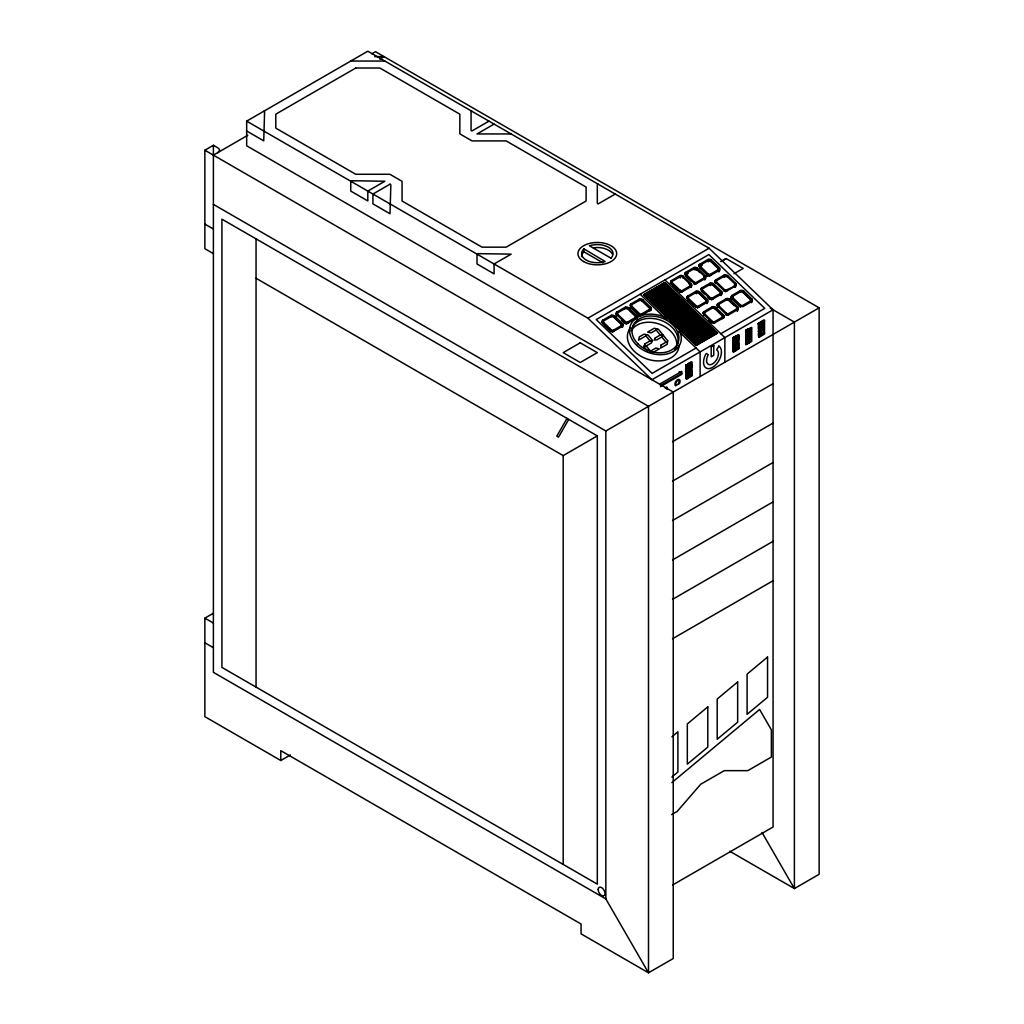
<?xml version="1.0" encoding="UTF-8"?>
<svg xmlns="http://www.w3.org/2000/svg" width="1024" height="1024" viewBox="0 0 1024 1024"><rect width="100%" height="100%" fill="white"/><g stroke="black" fill="none" stroke-linecap="round" stroke-linejoin="round"><path stroke-width="1.5" d="M686.259 376.256L686.259 365.325L686.259 376.256L687.987 375.45L687.834 364.416L687.987 375.45M690.483 364.442L691.341 364.659L690.483 364.442L690.458 362.65L686.157 365.133L686.49 376.23L685.747 375.962L686.49 376.23M688.307 366.874L688.307 366.451A2.253 1.203 -3.7 0 0 690.061 367.718L690.867 366.95L687.027 365.069M733.184 349.171L733.184 338.24L733.184 349.171L734.912 348.352L734.758 337.331L734.912 348.352M735.642 339.686A1.51 0.806 -3.7 0 0 737.357 340.403L737.357 345.203A2.33 1.242 -3.7 0 1 735.731 345.088M733.414 349.146L732.672 348.877L733.414 349.146L733.056 338.074L737.382 335.552L737.357 339.162A2.33 1.242 -3.7 0 1 735.731 339.034M734.81 342.17A2.317 1.434 4 0 0 737.357 343.398L737.792 339.853L735.232 338.586M737.792 336.934L737.408 337.357A2.317 1.434 4 0 1 735.002 336.461M748.032 328.96C751.014 329.152 743.77 330.24 746.56 331.187L745.984 341.786L747.712 340.966L747.558 329.946L747.712 340.966M748.531 337.69A2.33 1.242 -3.7 0 0 750.157 337.818C749.235 333.619 752.998 331.981 747.648 331.418M750.208 329.971C748.518 326.093 753.664 329.126 750.208 328.294M758.784 334.4L758.784 323.456L758.784 334.4L760.512 333.581L760.346 322.547L760.512 333.581M762.995 322.573C763.61 323.61 763.302 319.078 762.816 320.87M760.435 326.925C764.083 332.16 764.902 323.366 760.819 323.814M687.923 368.794C692.096 374.413 692.365 364.928 687.923 365.901M735.206 339.507A2.253 1.203 -3.7 0 0 736.973 340.621L738.253 340.25L734.848 338.816M763.379 328.41L762.573 327.565A2.266 1.408 4.3 0 1 760.819 325.901L760.819 324.582A2.253 1.203 -3.7 0 0 762.573 325.85L763.853 325.478L760.435 324.032M690.483 375.014L691.174 373.133L687.923 371.981M737.485 348.698C736.998 345.562 739.686 346.368 734.848 344.883M750.029 340.672C750.298 343.59 752.218 336.09 747.648 337.498M761.229 335.475L758.694 333.197L758.259 334.093L759.014 334.362L758.656 323.302L763.226 320.282L764.544 320.986L762.995 320.909M762.816 333.274C763.187 336.269 764.992 328.678 760.435 330.112M650.01 352.333L650.202 350.822L646.502 346.266L643.776 346.432L647.347 350.848M650.547 352.486L650.803 350.963L655.923 348.006L659.328 348.851L652.352 352.87M686.131 375.744C685.197 381.926 687.936 373.376 690.739 375.194C690.227 377.126 691.75 375.424 690.304 375.59M733.056 350.31L733.171 351.206L732.723 338.048L735.488 336.448M758.259 323.546L759.654 322.829L758.822 323.174M690.483 362.778C690.906 362.675 692.864 361.907 688.307 363.443M732.672 338.419L738.944 334.797L738.944 348.838L733.171 352.166L733.235 337.51L736.064 336.461L735.232 336.794M601.613 322.522A2.714 1.984 19.1 0 1 602.163 321.792L602.701 320.23L611.238 315.315A2.714 1.984 19.1 0 1 614.554 315.878L622.656 323.674A2.714 1.984 19.1 0 1 622.566 326.208L612.646 331.917A1.51 1.101 19.1 0 1 611.853 331.955M603.533 322.342L602.918 323.802A1.51 1.101 19.1 0 1 602.957 322.598L603.494 321.05A1.51 1.101 19.1 0 0 603.456 322.253L611.61 330.086A1.51 1.101 19.1 0 0 613.184 330.355L621.773 325.402A1.51 1.101 19.1 0 0 621.811 324.198L613.658 316.352A1.51 1.101 19.1 0 0 612.083 316.083L602.163 321.792M611.238 315.315L610.701 316.864A2.714 1.984 19.1 0 1 613.248 316.966M614.554 315.878L614.016 317.44L622.118 325.222A2.714 1.984 19.1 0 1 622.477 327.245M615.91 313.997A2.714 1.984 19.1 0 1 616.243 313.664L616.781 312.102L625.306 307.187A2.714 1.984 19.1 0 1 628.634 307.75L636.736 315.546A2.714 1.984 19.1 0 1 636.646 318.08L626.714 323.789A1.51 1.101 19.1 0 1 625.139 323.52M616.154 316.211L616.691 314.65A2.714 1.984 19.1 0 1 616.781 312.102M611.494 330.01L610.957 331.571L604.134 325.005M617.613 314.227L616.998 315.674A1.51 1.101 19.1 0 1 617.037 314.47L617.574 312.922A1.51 1.101 19.1 0 0 617.536 314.125L625.677 321.958A1.51 1.101 19.1 0 0 627.251 322.24L635.853 317.274A1.51 1.101 19.1 0 0 635.891 316.07L627.738 308.224A1.51 1.101 19.1 0 0 626.163 307.955L616.243 313.664M612.749 331.878L613.299 330.317M625.306 307.187L624.768 308.736A2.714 1.984 19.1 0 1 627.046 308.736M621.811 324.198L621.274 325.76A1.51 1.101 19.1 0 1 621.235 326.963L621.683 325.478M622.118 325.222L622.656 323.674M628.096 309.312L628.634 307.75M639.514 315.558A1.51 1.101 19.1 0 0 640.794 315.661L650.714 309.952A2.714 1.984 19.1 0 0 650.803 307.418L642.714 299.622A2.714 1.984 19.1 0 0 639.386 299.059L630.861 303.974L630.323 305.536L640.243 299.827A1.51 1.101 19.1 0 1 641.818 300.096L649.971 307.942A1.51 1.101 19.1 0 1 649.92 309.146L641.331 314.112A1.51 1.101 19.1 0 1 639.757 313.83L631.616 305.997A1.51 1.101 19.1 0 1 631.654 304.794L631.731 304.717M625.574 321.882L625.037 323.443L621.619 320.154M630.234 308.083L630.771 306.522A2.714 1.984 19.1 0 1 630.861 303.974M639.117 315.315L631.142 307.648L631.693 306.099M626.829 323.75L627.366 322.189M639.386 299.059L638.848 300.608A2.714 1.984 19.1 0 1 640.819 300.518M635.277 317.53L635.891 316.07M635.763 317.35L635.302 318.835A1.51 1.101 19.1 0 0 635.43 317.747M636.646 318.912A2.714 1.984 19.1 0 0 636.186 317.094L636.736 315.546M650.726 310.784A2.714 1.984 19.1 0 0 650.266 308.966L642.176 301.184L642.714 299.622M640.909 315.622L641.446 314.061M649.843 309.222L649.382 310.707A1.51 1.101 19.1 0 0 649.638 310.144M650.266 308.966L650.803 307.418M670.234 283.085A2.714 1.984 19.1 0 1 670.848 282.138L671.386 280.589L679.91 275.661A2.714 1.984 19.1 0 1 683.238 276.224L691.328 284.019A2.714 1.984 19.1 0 1 691.238 286.566L681.318 292.262A1.51 1.101 19.1 0 1 679.744 291.994L680.179 290.355L672.141 282.598A1.51 1.101 19.1 0 1 672.179 281.395L671.718 282.88M672.141 282.598L671.59 284.16A1.51 1.101 19.1 0 1 671.398 283.648M671.667 284.25L672.218 282.701M679.91 275.661L679.373 277.21A2.714 1.984 19.1 0 1 680.461 277.005M690.419 284.442L689.869 286.003A1.51 1.101 19.1 0 1 689.907 287.309L690.445 285.747A1.51 1.101 19.1 0 0 690.496 284.544L682.342 276.71A1.51 1.101 19.1 0 0 680.768 276.429L680.23 277.99M682.701 277.786L683.238 276.224M684.582 274.342A2.714 1.984 19.1 0 1 684.915 274.01L685.453 272.461L693.99 267.533A2.714 1.984 19.1 0 1 697.318 268.109L705.408 275.891A2.714 1.984 19.1 0 1 705.318 278.438L704.781 279.987M679.744 291.994L680.179 290.355M685.67 276.032A1.51 1.101 19.1 0 1 685.709 274.829L686.259 273.267A1.51 1.101 19.1 0 0 686.208 274.47L685.67 276.032L691.443 281.6M685.747 276.122L686.208 274.47M681.318 292.262L681.971 290.662L690.445 285.747M693.99 267.533L693.453 269.082A2.714 1.984 19.1 0 1 694.835 268.89M694.195 269.901L694.848 268.301A1.51 1.101 19.1 0 1 696.422 268.582L704.563 276.416A1.51 1.101 19.1 0 1 704.525 277.619L703.987 279.181A1.51 1.101 19.1 0 0 704.026 277.978L704.486 276.314M689.946 286.106L690.496 284.544M695.885 270.131L696.422 268.582M691.315 287.168A2.714 1.984 19.1 0 0 690.79 285.581L691.328 284.019M686.566 298.24A2.714 1.984 19.1 0 1 687.027 297.715L687.565 296.154L696.102 291.238A2.714 1.984 19.1 0 1 699.43 291.802L707.52 299.597A2.714 1.984 19.1 0 1 707.43 302.131L706.893 303.693M699.814 272.576L696.781 269.658L697.318 268.109M687.821 298.522L688.448 296.896L687.821 298.522A1.51 1.101 19.1 0 0 687.782 299.738L694.682 306.394M719.322 271.347A2.714 1.984 19.1 0 1 718.861 271.859L719.398 270.31A2.714 1.984 19.1 0 0 719.488 267.763L711.398 259.981A2.714 1.984 19.1 0 0 708.07 259.405L699.533 264.333L698.995 265.882L708.915 260.186A1.51 1.101 19.1 0 1 710.49 260.454L718.643 268.288A1.51 1.101 19.1 0 1 718.605 269.491L718.067 271.053A1.51 1.101 19.1 0 0 718.106 269.85M687.782 299.738L688.32 298.176A1.51 1.101 19.1 0 1 688.371 296.973M687.859 299.827L688.32 298.176M686.285 274.573L694.246 282.227L693.824 283.866A1.51 1.101 19.1 0 0 694.438 284.147M718.605 269.491L710.016 274.458A1.51 1.101 19.1 0 1 708.442 274.189L700.365 266.445L699.75 267.904A1.51 1.101 19.1 0 1 699.789 266.701L700.326 265.139A1.51 1.101 19.1 0 0 700.288 266.342L699.827 267.994L707.904 275.738A1.51 1.101 19.1 0 0 708.352 275.968M704.525 277.619L696.051 282.534L695.398 284.134L705.318 278.438M696.102 291.238L695.565 292.787A2.714 1.984 19.1 0 1 696.934 292.595M696.307 293.606L696.96 292.006A1.51 1.101 19.1 0 1 698.534 292.288L706.675 300.122A1.51 1.101 19.1 0 1 706.637 301.325L706.099 302.886A1.51 1.101 19.1 0 0 706.138 301.683L706.598 300.019M708.07 259.405L707.533 260.966A2.714 1.984 19.1 0 1 709.21 260.8M696.41 293.568L696.96 292.006M708.262 261.786L708.915 260.186M707.52 302.528A2.714 1.984 19.1 0 0 706.982 301.158L698.88 293.363L699.43 291.802M704.026 277.978L704.563 276.416M705.408 275.891L704.87 277.453A2.714 1.984 19.1 0 1 705.395 279.053M720.973 295.565L721.51 294.016A2.714 1.984 19.1 0 0 721.6 291.469L713.498 283.674A2.714 1.984 19.1 0 0 710.182 283.11L701.645 288.038L701.107 289.587L711.027 283.878A1.51 1.101 19.1 0 1 712.602 284.16L720.755 291.994A1.51 1.101 19.1 0 1 720.717 293.197L720.179 294.758A1.51 1.101 19.1 0 0 720.218 293.555L720.141 293.453M719.462 270.925A2.714 1.984 19.1 0 0 718.95 269.325L710.848 261.53L711.398 259.981M688.397 298.278L696.358 305.933L695.821 307.494M702.438 288.845L701.901 290.394L702.438 288.845A1.51 1.101 19.1 0 0 702.4 290.048L701.939 291.699L704.218 293.888M707.008 276.211L707.546 274.662L699.443 266.867A2.714 1.984 19.1 0 1 699.533 264.333M707.904 275.738L708.326 274.099M697.51 307.84L698.163 306.24L706.637 301.325M709.478 276.006L710.131 274.419M710.182 283.11L709.632 284.659A2.714 1.984 19.1 0 1 711.322 284.506M710.374 285.478L710.912 283.93M710.49 285.44L711.027 283.878M706.982 301.158L707.52 299.597M722.739 316.979L714.342 321.818L713.805 323.379L723.622 317.709A2.714 1.984 19.1 0 0 723.712 315.174L715.61 307.379A2.714 1.984 19.1 0 0 712.294 306.816L703.757 311.731L703.219 313.293L713.139 307.584A1.51 1.101 19.1 0 1 714.714 307.853L722.867 315.699A1.51 1.101 19.1 0 1 722.829 316.902L722.202 318.528L722.829 316.902M721.6 294.4A2.714 1.984 19.1 0 0 721.062 293.03L712.96 285.235L713.498 283.674M718.95 269.325L719.488 267.763M714.637 282.189A2.714 1.984 19.1 0 1 715.187 281.459L715.725 279.91L724.25 274.982A2.714 1.984 19.1 0 1 727.578 275.546L735.68 283.341A2.714 1.984 19.1 0 1 735.59 285.888L735.053 287.437M703.795 314.931A1.51 1.101 19.1 0 1 704.013 314.099L704.55 312.55A1.51 1.101 19.1 0 0 704.512 313.754L704.051 315.405M710.438 297.805L710.003 299.443L710.438 297.805L702.477 290.15M715.981 282.278L716.518 280.717A1.51 1.101 19.1 0 0 716.48 281.92L715.942 283.482M711.59 299.712L712.128 298.163L720.717 293.197M712.294 306.816L711.744 308.365A2.714 1.984 19.1 0 1 713.126 308.16M724.25 274.982L723.712 276.531A2.714 1.984 19.1 0 1 725.389 276.378M724.454 277.35L725.107 275.75A1.51 1.101 19.1 0 1 726.682 276.032L734.835 283.866A1.51 1.101 19.1 0 1 734.797 285.069C735.706 285.99 732.006 287.501 726.195 290.035A1.51 1.101 19.1 0 1 724.621 289.766L716.48 281.92M724.57 277.312L725.107 275.75M715.61 307.379L715.072 308.941L723.162 316.723A2.714 1.984 19.1 0 1 723.699 317.875M721.062 293.03L721.6 291.469M716.838 305.69A2.714 1.984 19.1 0 1 717.299 305.165L717.837 303.603L726.362 298.688A2.714 1.984 19.1 0 1 729.69 299.251L737.779 307.046A2.714 1.984 19.1 0 1 737.702 309.581L737.152 311.142M727.04 277.107L727.578 275.546M704.512 313.754L712.55 321.51L712.013 323.072L708.595 319.782M717.21 307.712L717.747 306.15A2.714 1.984 19.1 0 1 717.837 303.603M718.093 305.971L718.63 304.422A1.51 1.101 19.1 0 0 718.592 305.626L718.131 307.277A1.51 1.101 19.1 0 1 717.888 306.291M724.518 289.677L724.083 291.315L724.621 289.766M725.658 291.584L726.195 290.035M726.31 289.984L725.773 291.546L735.59 285.888M726.362 298.688L725.824 300.237A2.714 1.984 19.1 0 1 728.653 300.48M722.33 317.261L722.867 315.699M723.162 316.723L723.712 315.174M729.69 299.251L729.152 300.813L734.208 305.677M735.68 283.341L735.13 284.902A2.714 1.984 19.1 0 1 735.232 287.283M730.752 298.445A2.714 1.984 19.1 0 1 731.366 297.037L731.917 295.475L740.442 290.56A2.714 1.984 19.1 0 1 743.77 291.123L751.859 298.918A2.714 1.984 19.1 0 1 751.77 301.453L743.168 306.432A2.714 1.984 19.1 0 1 739.917 305.818L731.827 298.022A2.714 1.984 19.1 0 1 731.917 295.475M726.093 314.944L726.63 313.382L718.592 305.626M726.195 315.021L726.63 313.382M732.122 299.059A1.51 1.101 19.1 0 1 732.173 297.843L732.71 296.294A1.51 1.101 19.1 0 0 732.659 297.498L732.198 299.149L740.16 306.816L740.71 305.254L732.659 297.498M732.198 299.149L732.749 297.6M727.885 315.251L728.422 313.69L736.896 308.774A1.51 1.101 19.1 0 0 736.947 307.571L728.794 299.725A1.51 1.101 19.1 0 0 727.219 299.456L717.299 305.165M740.442 290.56L739.904 292.109A2.714 1.984 19.1 0 1 743.232 292.685L751.322 300.48A2.714 1.984 19.1 0 1 751.565 302.682M736.896 308.774L736.282 310.4A1.51 1.101 19.1 0 0 736.397 309.133L736.947 307.571M737.779 307.046L737.242 308.595A2.714 1.984 19.1 0 1 737.498 310.81M743.232 292.685L743.77 291.123M740.275 306.893L740.71 305.254M750.938 299.341L750.4 300.902A1.51 1.101 19.1 0 1 750.438 302.208L750.976 300.646A1.51 1.101 19.1 0 0 751.014 299.443L742.874 291.61A1.51 1.101 19.1 0 0 741.299 291.328L731.366 297.037M751.322 300.48L751.859 298.918M733.235 350.362L734.067 351.654L732.672 350.541L737.792 347.622L738.944 347.917L737.408 347.84M759.014 334.362L758.771 336.422L758.259 323.648L764.544 320.013L764.544 334.067L758.771 337.395L758.822 322.726M758.822 335.578L759.654 336.883L758.259 335.757L763.379 332.851L764.544 333.133L762.995 333.146M747.584 339.699L750.029 341.107L750.592 338.522M762.816 333.722L763.379 332.851M567.027 418.406L556.787 436.147L558.502 437.133L568.73 419.392M665.92 388.006L666.522 386.957A3.622 2.086 -60 0 1 667.187 389.427M676.314 384.781L675.699 385.83A3.622 2.086 -60 0 1 675.699 381.658A3.622 2.086 -60 0 1 679.322 379.558A3.622 2.086 -60 0 1 679.322 383.744L678.72 383.386M737.382 347.968L734.938 346.56M746.291 330.214L746.035 330.56M685.824 378.048L685.824 365.926C684.954 364.198 688.461 364.659 686.31 365.043M758.349 324.058L758.643 323.418M745.894 330.189L745.971 331.699L745.856 330.816M685.709 274.829L688.192 273.37M699.789 266.701L702.272 265.242M671.885 736.819L677.901 731.802L677.901 772.019L671.885 777.037M671.898 782.605L759.59 709.466L771.366 729.869L771.366 757.056L747.814 770.65L724.262 770.65L700.723 784.243L677.171 811.43L671.629 814.63M583.974 248.896L583.706 249.114A15.718 9.075 0 0 0 586.202 260.058A15.718 9.075 0 0 0 605.171 261.504L583.974 248.896L583.706 252.058A15.718 9.075 0 0 0 581.594 256.602M290.419 754.944L280.794 760.499L280.794 750.656L581.082 924.019L581.082 933.875L648.499 972.8L673.242 958.515L673.242 392.051L246.669 145.779L246.669 121.139L367.821 51.2L709.082 248.23L773.069 309.798L773.069 826.995L672.563 885.018M213.389 253.645L204.864 248.717L204.864 150.208L213.389 145.28L217.664 147.738A6.029 3.482 0 0 1 217.664 152.666M371.84 53.798L375.501 51.699L819.136 307.827L819.136 874.291L794.394 888.576L729.728 851.238M213.389 155.136L247.795 135.27M379.763 59.085L384.026 56.614L374.72 56.614M384.883 61.056L350.758 61.056M471.898 111.296L471.053 111.782L471.053 130.509L471.898 130.995L488.96 121.139M494.08 124.096L477.018 133.952L511.142 133.952M598.17 184.192L597.312 184.691L597.312 203.405L598.17 203.891L615.232 194.048M246.669 121.139L587.93 318.17L709.082 248.23M644.339 295.603L665.664 283.29M645.146 296.384L666.47 284.07M670.848 282.138L680.768 276.429M684.915 274.01L694.848 268.301M645.952 297.165L667.29 284.851M646.758 297.946L668.096 285.619M647.578 298.714L668.902 286.4M648.384 299.494L669.709 287.181M649.19 300.275L670.515 287.962M649.997 301.056L671.334 288.742M650.816 301.837L672.141 289.523M726.144 258.573L720.896 261.606L726.131 258.573L743.206 268.416L734.016 273.728M651.622 302.618L672.947 290.304M652.429 303.386L673.754 291.072M653.235 304.166L674.573 291.853M654.054 304.947L675.379 292.634M654.861 305.728L676.186 293.414M655.667 306.509L676.992 294.195M709.594 275.968L719.398 270.31M656.474 307.29L677.811 294.976M657.28 308.07L678.618 295.757M658.099 308.838L679.424 296.525M658.906 309.619L680.23 297.306M659.712 310.4L681.037 298.086M660.518 311.181L681.856 298.867M661.338 311.962L682.662 299.648M687.027 297.715L696.845 292.058M715.187 281.459L724.992 275.802M662.144 312.742L683.469 300.429M662.95 313.523L684.275 301.21M663.757 314.291L685.094 301.978M664.576 315.072L685.901 302.758M665.382 315.853L686.707 303.539M666.189 316.634L687.514 304.32M666.995 317.414L688.333 305.101M667.802 318.195L689.139 305.882M668.621 318.976L689.946 306.662M669.427 319.744L690.752 307.43M670.234 320.525L691.558 308.211M671.04 321.306L692.378 308.992M671.859 322.086L693.184 309.773M697.626 307.802L707.43 302.131M721.51 294.016L711.693 299.674L712.243 298.112A1.51 1.101 19.1 0 1 710.554 297.882M693.99 310.554L672.666 322.867L643.533 294.822L664.858 282.509L717.466 333.146L696.128 345.459L673.472 323.648L694.797 311.334M674.278 324.429L695.616 312.102M675.098 325.197L696.422 312.883M675.904 325.978L697.229 313.664M676.71 326.758L698.035 314.445M677.517 327.539L698.854 315.226M678.323 328.32L699.661 316.006M679.142 329.101L700.467 316.787M679.949 329.869L701.274 317.555M680.755 330.65L702.08 318.336M681.562 331.43L702.899 319.117M682.381 332.211L703.706 319.898M683.187 332.992L704.512 320.678M683.994 333.773L705.318 321.459M684.8 334.554L706.138 322.24M685.619 335.322L706.944 323.008M686.426 336.102L707.75 323.789M687.232 336.883L708.557 324.57M750.899 300.723L742.387 305.613A1.51 1.101 19.1 0 1 740.813 305.331M688.038 337.664L709.376 325.35M737.702 309.581L729.088 314.56A2.714 1.984 19.1 0 1 725.837 313.946L717.747 306.15M688.845 338.445L710.182 326.131M280.794 760.499L204.864 716.659L204.864 618.15L213.389 613.222M689.664 339.226L710.989 326.912M690.47 340.006L711.795 327.693M691.277 340.774L712.602 328.461M692.083 341.555L713.421 329.242M692.902 342.336L714.227 330.022M693.709 343.117L715.034 330.803M694.515 343.898L715.84 331.584M695.322 344.678L716.659 332.365M696.077 348.019L652.134 373.389L596.25 319.603L708.864 254.579L764.749 308.365L720.819 333.734M773.069 309.798L651.917 379.738L587.93 318.17M690.701 362.15L688.64 364.006A2.317 1.434 4 0 0 690.432 364.429L690.432 366.246A2.33 1.242 -3.7 0 1 688.806 366.118M745.472 331.034L751.744 327.398L751.744 341.453L745.971 344.781L746.035 330.112M686.848 365.658L687.987 365.005M733.773 338.573L734.912 337.907M746.56 331.187L747.712 330.522M759.36 323.789L760.512 323.136M686.49 367.45L686.131 366.95M733.056 339.866L733.414 340.352M758.643 325.094L759.014 325.581M734.976 338.957L737.408 340.531M747.648 334.323L751.053 336.218L747.392 333.658L747.392 331.789L750.592 332.928L750.208 336.026A2.317 1.434 4 0 1 747.61 334.784L747.61 336.986M760.563 326.042L763.379 327.923M737.792 340.314L736.973 340.621L737.357 342.118A1.51 0.947 4.3 0 1 735.808 341.542M762.995 326.054L762.957 325.619A1.51 0.806 -3.7 0 1 761.254 324.787L760.819 324.582M660.454 386.637L681.779 374.323L681.779 371.366L660.454 383.68L660.454 385.651L681.779 373.338L679.117 371.802M688.307 366.451L688.73 366.656A1.51 0.806 -3.7 0 0 690.445 367.488L690.061 369.434L690.867 369.498L690.061 369.434A2.266 1.408 4.3 0 1 688.294 368.115M737.357 342.118L736.973 342.336A2.266 1.408 4.3 0 1 735.27 341.21M748.032 331.2L750.592 332.429L749.773 334.95L750.592 335.014L749.773 334.95A2.266 1.408 4.3 0 1 748.032 333.286L748.454 332.173A1.51 0.806 -3.7 0 0 750.157 333.005L749.773 333.235A2.253 1.203 -3.7 0 1 748.032 331.968M762.957 325.619L762.995 327.846L762.573 325.85L763.379 325.53L760.179 324.403L762.995 325.76M686.131 372.224L685.747 372.749L685.709 371.942A2.253 1.395 4 0 0 685.517 371.61M690.867 369.792L687.667 368.141M750.208 335.526L748.71 334.054M745.946 343.027L751.168 340.326M685.747 375.962C684.826 380.301 693.184 376.205 686.17 375.066L686.221 375.859M737.229 348.493L737.792 345.92L735.232 344.666M733.632 351.411L736.064 350.502L735.232 349.21M256.051 278.272L563.187 455.603L597.312 435.891L597.312 884.134L221.926 667.405L221.926 219.162L597.312 435.891M213.389 204.39L605.85 430.976L819.136 307.827M672.563 441.702L773.069 383.68M672.563 481.114L773.069 423.091M672.563 520.512L773.069 462.49M672.563 559.923L773.069 501.901M672.563 599.334L773.069 541.312M672.563 638.733L773.069 580.71M733.056 350.438L733.056 348.646M695.936 282.586L696.051 282.534A1.51 1.101 19.1 0 1 694.362 282.317L694.246 282.227M681.856 290.714L681.971 290.662A1.51 1.101 19.1 0 1 680.282 290.445M698.163 306.24L698.048 306.291A1.51 1.101 19.1 0 1 696.474 306.01L696.358 305.933M728.422 313.69L728.307 313.741A1.51 1.101 19.1 0 1 726.733 313.459M714.342 321.818L714.24 321.869A1.51 1.101 19.1 0 1 712.666 321.587L712.55 321.51M737.408 335.693L738.944 335.757L737.229 335.206M733.235 337.946L733.632 337.37M750.208 340.454L751.309 340.275M690.867 374.72L692.019 375.002L690.483 374.938M747.392 331.789L750.208 333.146M690.867 367.398L687.667 366.272L690.483 367.629M685.517 369.958A2.266 1.19 -4 0 1 685.709 370.227L686.131 370.432M761.229 323.994A1.562 0.832 -3.7 0 0 762.534 324.173L762.534 322.278A1.562 0.973 4 0 1 761.229 321.946M761.229 330.048A1.562 0.832 -3.7 0 0 762.534 330.227L762.534 328.333A1.562 0.973 4 0 1 760.794 327.168M748.16 331.187A1.562 0.832 -3.7 0 0 749.734 331.558L749.734 329.664A1.562 0.973 4 0 1 748.442 329.331M748.16 337.242A1.562 0.832 -3.7 0 0 749.734 337.613L750.157 337.818M735.27 338.47A1.562 0.832 -3.7 0 0 736.934 338.944L737.357 339.162M735.36 344.627A1.562 0.832 -3.7 0 0 736.934 344.998L737.357 345.203M688.269 365.184A1.562 0.832 -3.7 0 0 690.01 366.042L690.432 366.246M688.269 371.238A1.562 0.832 -3.7 0 0 690.01 372.096L690.445 370.483A2.317 1.434 4 0 1 687.885 369.267M687.027 371.136L690.867 373.005M770.304 308.198L794.394 322.112L794.394 888.576L762.01 832.474M760.538 331.776L763.264 333.325M746.522 338.458L750.464 340.71M745.894 340.582L748.851 343.117L748.032 342.259M745.549 343.565L745.856 342.925M583.974 251.853L602.842 262.746M732.749 338.842L733.056 338.202M737.626 349.107L737.229 348.058M263.731 111.296L264.589 111.782L263.731 140.851L246.669 130.995M685.824 365.926L686.131 365.286M687.078 373.082L690.739 375.194M204.864 150.208L648.499 406.336L648.499 972.8L605.85 898.918L605.85 430.976M204.864 224.09L213.389 229.018M204.864 618.15L213.389 623.078M204.864 642.778L213.389 647.706M605.85 898.918L213.389 672.333L213.389 145.28M735.36 336.474A1.562 0.973 4 0 0 736.934 337.062L738.253 337.562L738.253 346.342M735.232 341.491L737.792 343.194M734.848 341.709L738.099 343.296M688.717 363.814A1.562 0.973 4 0 0 690.01 364.147L690.432 364.429M760.819 325.901L761.254 324.787M746.035 342.976L746.854 344.269L746.035 343.411M686.31 377.894L687.142 378.752L686.131 377.446M758.643 327.782L758.259 328M758.643 331.149L758.259 331.366M745.856 332.48L745.856 341.261M733.056 342.554L732.672 342.771M733.056 345.92L732.672 346.15M686.131 369.638L685.747 369.869M686.131 373.018L685.747 373.235M707.622 297.178L709.901 299.366M688.768 283.622L690.79 285.581M672.806 285.35L678.502 290.816M664.922 279.949L724.864 337.626L724.864 362.253M664 283.008L716.608 333.632M663.155 283.494L715.763 334.118M662.298 283.981L714.906 334.618M661.44 284.48L714.048 335.104M660.595 284.966L713.203 335.603M659.738 285.466L712.346 336.09M658.88 285.952L711.488 336.589M658.035 286.451L710.643 337.075M657.178 286.938L709.786 337.574M656.32 287.437L708.928 338.061M655.475 287.923L708.083 338.56M654.618 288.422L707.226 339.046M653.76 288.909L706.368 339.546M652.915 289.408L705.523 340.032M652.058 289.894L704.666 340.531M651.2 290.394L703.808 341.018M650.355 290.88L702.963 341.517M649.498 291.379L702.106 342.003M648.64 291.866L701.248 342.502M647.795 292.365L700.403 342.989M646.938 292.851L699.546 343.488M646.093 293.35L698.688 343.974M645.235 293.837L697.843 344.474M644.378 294.336L696.986 344.96M640.179 294.234L666.419 319.475M678.963 331.558L700.122 351.91L700.122 376.538M630.771 306.522L638.861 314.317A2.714 1.984 19.1 0 0 642.189 314.88M629.107 310.285L636.186 317.094M616.691 314.65L624.781 322.432A2.714 1.984 19.1 0 0 628.109 323.008M734.221 285.325L734.298 285.427A1.51 1.101 19.1 0 1 734.246 286.63M631.142 307.648L631.066 307.558A1.51 1.101 19.1 0 1 631.027 306.445M764.109 322.253L764.109 325.299M764.109 328.333L764.109 331.366M763.686 322.47L763.853 331.571M762.534 322.278L762.534 324.173M762.534 328.333L762.534 330.227M750.886 329.869L751.053 338.957M749.734 329.664L749.734 331.558M749.734 337.613L749.734 335.718A1.562 0.973 4 0 1 747.981 334.707M748.454 332.173L748.454 333.581A1.51 0.947 4.3 0 0 750.157 334.733M747.61 328.73L747.61 330.931M738.522 335.514L738.522 340.07M738.522 343.104L738.522 346.15M736.934 337.062L736.934 338.944M736.934 344.998L736.934 343.104A1.562 0.973 4 0 1 735.194 341.952M691.597 364.122L691.597 367.168M691.597 370.202L691.597 373.235M691.174 364.339L691.341 373.44M690.01 364.147L690.01 366.042M690.01 372.096L690.01 370.202A1.562 0.973 4 0 1 688.256 369.19M686.31 364.595L686.259 379.264L692.019 375.936L692.019 361.882L685.747 365.517L685.747 367.181M685.709 370.227L685.709 371.942M563.187 455.603L563.187 864.435M256.051 238.874L256.051 687.117M593.254 247.834A15.718 9.075 0 0 1 612.493 254.246M665.152 387.942A2.406 1.382 -60 0 1 666.355 388.634M710.861 275.226A2.714 1.984 19.1 0 1 707.546 274.662M696.794 283.354A2.714 1.984 19.1 0 1 693.466 282.79L685.376 274.995A2.714 1.984 19.1 0 1 685.453 272.461M682.714 291.482A2.714 1.984 19.1 0 1 679.386 290.918L671.296 283.123A2.714 1.984 19.1 0 1 671.386 280.589M727.053 290.803A2.714 1.984 19.1 0 1 723.725 290.24L715.635 282.445A2.714 1.984 19.1 0 1 715.725 279.91M712.973 298.931A2.714 1.984 19.1 0 1 709.658 298.368L701.555 290.573A2.714 1.984 19.1 0 1 701.645 288.038M698.906 307.059A2.714 1.984 19.1 0 1 695.578 306.496L687.488 298.701A2.714 1.984 19.1 0 1 687.565 296.154M715.085 322.637A2.714 1.984 19.1 0 1 711.757 322.061L703.667 314.278A2.714 1.984 19.1 0 1 703.757 311.731M679.13 345.101A26.547 19.379 19.1 0 1 646.72 358.899A26.547 19.379 19.1 0 1 630.374 327.898M614.029 331.136A2.714 1.984 19.1 0 1 610.714 330.56L602.611 322.778A2.714 1.984 19.1 0 1 602.701 320.23M631.398 330.701A24.115 17.613 19.1 0 1 659.942 324.339A24.115 17.613 19.1 0 1 676.288 347.75M676.48 346.688A24.115 17.613 19.1 0 1 674.65 349.235M631.27 331.162A24.115 17.613 19.1 0 1 659.302 319.757A24.115 17.613 19.1 0 1 677.146 345.306M641.408 300.71A2.714 1.984 19.1 0 1 642.176 301.184M710.08 261.069A2.714 1.984 19.1 0 1 710.848 261.53M695.718 269.082A2.714 1.984 19.1 0 1 696.781 269.658M701.722 291.354A1.51 1.101 19.1 0 1 701.747 290.598M721.421 295.04A2.714 1.984 19.1 0 1 721.152 295.411M697.83 292.787A2.714 1.984 19.1 0 1 698.88 293.363M712.192 284.774A2.714 1.984 19.1 0 1 712.96 285.235M715.763 283.098A1.51 1.101 19.1 0 1 715.776 282.586M714.304 308.467A2.714 1.984 19.1 0 1 714.842 308.762M722.406 317.376A1.51 1.101 19.1 0 1 722.278 318.464M688.166 365.811A2.33 1.242 -3.7 0 1 687.834 365.414M690.445 372.301A2.33 1.242 -3.7 0 1 688.806 372.173M688.166 371.866A2.33 1.242 -3.7 0 1 687.834 371.456M690.445 369.203A1.51 0.947 4.3 0 1 688.717 368.205M735.091 338.726A2.33 1.242 -3.7 0 1 734.835 338.458M735.091 344.768A2.33 1.242 -3.7 0 1 734.835 344.512M750.157 331.763A2.33 1.242 -3.7 0 1 748.531 331.648M747.891 331.328A2.33 1.242 -3.7 0 1 747.558 330.931M750.157 329.958A2.317 1.434 4 0 1 747.942 329.229M747.891 337.382A2.33 1.242 -3.7 0 1 747.558 336.986M762.957 322.56A2.317 1.434 4 0 1 760.909 321.997M762.957 324.378A2.33 1.242 -3.7 0 1 761.318 324.25M762.957 328.614A2.317 1.434 4 0 1 760.41 327.398M762.957 330.432A2.33 1.242 -3.7 0 1 761.318 330.304M762.957 327.334A1.51 0.947 4.3 0 1 761.242 326.336M661.005 345.075L660.685 348.07L667.251 344.282L667.456 342.72L665.715 342.349L661.005 345.075M667.699 340.723L667.52 342.221L665.754 341.837L662.054 337.28L663.219 335.206L667.699 340.723M646.413 334.694L646.208 336.218L649.779 340.621L652.621 340.608L648.141 335.091L646.413 334.694M656.602 328.806L656.41 330.33L659.981 334.733L662.822 334.72L658.342 329.203L656.602 328.806M645.837 334.554L645.606 336.064L638.618 340.096L639.334 336.87L644.058 334.157L645.837 334.554M656.038 328.666L655.808 330.176L651.098 332.89L647.667 332.07L654.259 328.269L656.038 328.666M644.992 343.834L643.994 345.933L646.566 345.754L651.29 343.04L652.378 341.094L649.715 341.107L644.992 343.834M655.194 337.946L654.208 340.045L656.768 339.866L661.491 337.139L662.579 335.206L659.917 335.219L655.194 337.946M718.822 346.112L716.698 349.798A8.41 4.851 -60 0 1 716.698 359.514A8.41 4.851 -60 0 1 708.288 364.365A8.41 4.851 -60 0 1 708.288 354.662L706.163 353.421A12.672 7.309 -60 0 0 706.163 368.051A12.672 7.309 -60 0 0 718.822 360.742A12.672 7.309 -60 0 0 718.822 346.112M707.789 706.88L687.322 723.955L687.322 764.173L707.789 747.098L707.789 706.88M737.664 681.958L717.197 699.034L717.197 739.251L737.664 722.176L737.664 681.958M767.552 657.05L747.085 674.112L747.085 714.33L767.552 697.267L767.552 657.05M610.931 258.176L589.453 245.786A15.718 9.075 0 0 1 608.435 247.232A15.718 9.075 0 0 1 610.931 258.176M355.75 68.019L275.802 114.176L275.802 128.115L355.75 174.272L389.875 174.272L402.061 181.312L402.061 201.011L482.022 247.168L506.15 247.168L586.099 201.011L586.099 187.072L506.15 140.915L472.026 140.915L459.84 133.875L459.84 114.176L379.878 68.019L355.75 68.019M351.603 180.749L350.758 181.235L350.758 191.091L367.821 200.934L367.821 191.091L384.883 181.235L351.603 180.749M390.003 184.192L372.941 194.048L372.941 203.891L390.003 213.747L390.848 184.691L390.003 184.192M477.875 253.645L477.018 254.131L477.018 263.987L494.08 273.843L494.08 263.987L511.142 254.131L477.875 253.645M580.25 342.797L563.187 352.653L580.25 362.496L597.312 352.653L580.25 342.797M713.766 345.485L711.206 346.957L711.206 356.813L713.766 355.328L713.766 345.485M583.616 261.555A19.366 11.187 0 0 0 616.026 256.538A19.366 11.187 0 0 0 592.307 242.842A19.366 11.187 0 0 0 583.616 261.555M677.952 384.333A2.406 1.382 -60 0 0 678.72 380.621A2.406 1.382 -60 0 0 675.866 383.142A2.406 1.382 -60 0 0 677.952 384.333M598.17 889.562A4.826 2.79 60 0 0 603.29 895.923A4.826 2.79 60 0 0 603.29 889.101A4.826 2.79 60 0 0 598.17 889.562M636.659 345.254A26.547 19.379 19.1 0 0 680.23 343.834A26.547 19.379 19.1 0 0 649.382 314.163A26.547 19.379 19.1 0 0 636.659 345.254M638.374 344.256A24.115 17.613 19.1 0 0 677.952 342.976A24.115 17.613 19.1 0 0 649.946 316.019A24.115 17.613 19.1 0 0 638.374 344.256"/></g></svg>
